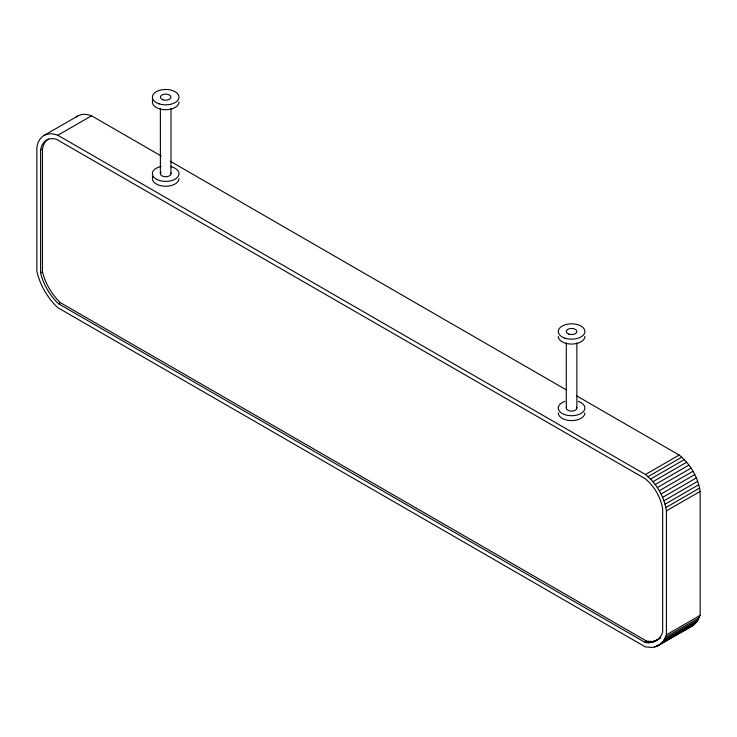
<?xml version="1.0" encoding="UTF-8"?>
<svg xmlns="http://www.w3.org/2000/svg" width="737" height="737" viewBox="0 0 737 737"><rect width="100%" height="100%" fill="white"/><g stroke="black" fill="none" stroke-linecap="round" stroke-linejoin="round"><path stroke-width="1.11" d="M40.599 150.016L41.032 147.971A30.797 17.78 60 0 1 56.252 139.182L645.032 478.608C654.364 486.171 660.794 497.309 662.674 509.166L662.674 631.931C660.748 639.587 652.402 644.405 644.811 642.249L58.463 303.727L56.767 302.069A39.079 22.561 60 0 1 41.18 275.076L40.599 272.782L40.599 150.016L42.47 148.929L42.912 146.893A30.797 17.78 60 0 1 48.504 139.017M658.565 645.446L663.309 641.172L666.423 634.824L666.423 510.861C664.258 496.729 656.593 483.454 645.446 474.517L57.827 135.267A36.104 20.839 60 0 0 36.85 147.382L36.85 271.345A44.377 25.62 60 0 0 57.827 307.688L645.446 646.939L652.494 647.418L656.676 646.367L692.292 625.98L697.036 621.696L700.15 615.358L700.15 491.386C697.985 477.263 690.32 463.988 679.173 455.051L576.583 395.824M655.921 640.858L660.721 637.477L658.85 638.555M43.98 135.497L77.707 116.031M57.827 135.267L91.554 115.792L161.274 156.041M40.599 272.782L42.47 271.704L42.47 148.929M58.463 303.727L60.333 302.64L646.681 641.172L652.438 641.503L657.791 639.771M645.446 474.517L679.173 455.051M648.016 476.664L681.743 457.189M650.522 479.068L684.249 459.593M652.927 481.703L686.654 462.237M655.202 484.55L688.929 465.084M657.34 487.581L691.066 468.106M659.293 490.75L693.02 471.275M661.061 494.03L694.788 474.554M662.618 497.383L696.345 477.917M663.945 500.782L697.672 481.316M665.023 504.191L698.75 484.716M665.852 507.553L699.579 488.087M666.423 510.861L700.15 491.386M644.811 642.249L646.681 641.172M646.496 642.544L648.376 641.466M648.578 642.682L650.449 641.605M650.568 642.59L652.438 641.503M652.466 642.249L654.336 641.162M654.253 641.669L656.123 640.582M657.45 639.817L659.329 638.739M666.423 634.824L700.15 615.358M665.575 637.146L699.302 617.68M664.534 639.265L698.261 619.799M663.309 641.172L697.036 621.696M654.64 647.031L657.625 645.308M661.9 642.839L695.627 623.373M656.676 646.367L694.042 624.801M690.403 626.901L692.292 625.98M170.238 161.219L566.624 390.076M60.333 302.64L58.647 300.991A39.079 22.561 60 0 1 43.059 273.989L42.47 271.704M576.878 342.926L576.878 408.04M566.274 342.926L566.274 408.04M170.975 108.588L170.975 173.702M160.38 108.588L160.38 173.702M75.939 117.266A36.104 20.839 60 0 1 91.554 115.792M576.693 407.248A5.297 3.059 0 0 1 571.58 411.099A5.297 3.059 0 0 1 566.458 407.248M584.892 412.904A13.321 7.692 0 0 1 571.58 420.597A13.321 7.692 0 0 1 558.259 412.904M584.892 336.367A13.321 7.692 0 0 1 571.58 344.059A13.321 7.692 0 0 1 558.259 336.367M578.232 401.379A13.321 7.692 0 0 1 581.779 412.978A13.321 7.692 0 0 1 561.373 412.978A13.321 7.692 0 0 1 564.92 401.379M170.8 172.909A5.297 3.059 0 0 1 164.987 176.733A5.297 3.059 0 0 1 161.09 172.172M178.999 178.566A13.321 7.692 0 0 1 163.946 186.185A13.321 7.692 0 0 1 152.817 176.576M178.999 102.028A13.321 7.692 0 0 1 163.946 109.647A13.321 7.692 0 0 1 152.817 100.039M170.229 166.47A13.321 7.692 0 0 1 176.364 178.29A13.321 7.692 0 0 1 155 178.29A13.321 7.692 0 0 1 161.127 166.47M568.927 334.156A5.297 3.059 0 0 0 576.878 331.503A5.297 3.059 0 0 0 568.927 328.849A5.297 3.059 0 0 0 568.927 334.156M564.92 338.163A13.321 7.692 0 0 0 584.892 331.503A13.321 7.692 0 0 0 564.92 324.842A13.321 7.692 0 0 0 564.92 338.163M163.034 99.808A5.297 3.059 0 0 0 170.975 97.164A5.297 3.059 0 0 0 163.034 94.511A5.297 3.059 0 0 0 163.034 99.808M159.017 103.816A13.321 7.692 0 0 0 178.999 97.164A13.321 7.692 0 0 0 159.017 90.504A13.321 7.692 0 0 0 159.017 103.816"/></g></svg>
